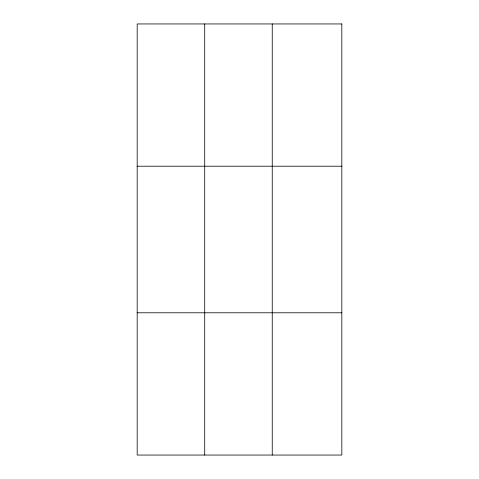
<?xml version="1.0" encoding="UTF-8"?>
<svg xmlns="http://www.w3.org/2000/svg" width="479" height="479" viewBox="0 0 479 479"><rect width="100%" height="100%" fill="white"/><g stroke="black" fill="none" stroke-linecap="round" stroke-linejoin="round"><path stroke-width="0.72" d="M204.713 23.95L204.713 455.05M272.246 23.95L272.246 455.05M137.18 166.213L341.82 166.213M137.18 312.787L341.82 312.787M341.82 23.95L341.82 455.05L137.18 455.05L137.18 23.95L341.82 23.95"/></g></svg>
